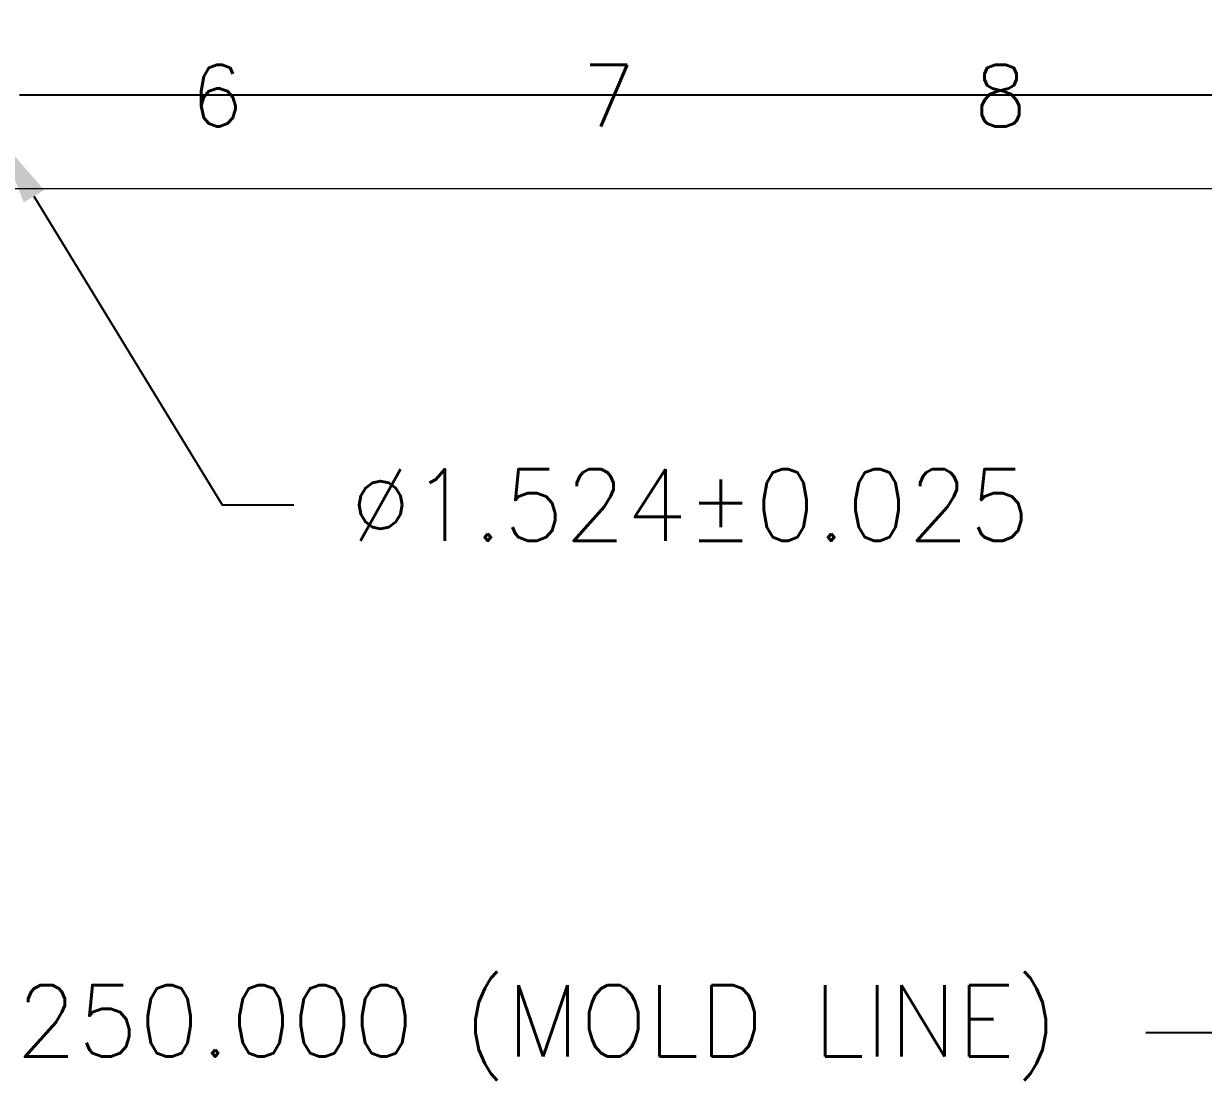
# Model space of a CAD drawing. Header units: inches. Extents: x 5 to 403, y 5 to 265.
# Drawn here: x 111.62 to 130.59, y 129.61 to 146.6 of the extents above; entities that cross this region are included whole.
import ezdxf

# ---------------------------------------------------------------- set-up
doc = ezdxf.new("R2010")
doc.units = ezdxf.units.IN
doc.header["$MEASUREMENT"] = 0
doc.layers.add('1（实线、SECTION图示等）', color=7, linetype='Continuous')
doc.layers.add('DIM(尺寸标注）', color=4, linetype='Continuous')
doc.styles.add('SIMPLEX', font='SIMPLEX')
doc.styles.get("Standard").update_dxf_attribs({"font": ''})
doc.styles.get('Standard').set_extended_font_data('SimSun')

msp = doc.modelspace()

# ---------------------------------------------------------------- linework, layer by layer
at = {"layer": '1（实线、SECTION图示等）', "color": 0, "lineweight": 0, "elevation": 0.1444}
msp.add_lwpolyline([(156.68733, 143.94804), (74.53732, 143.94804), (73.53732, 144.94804), (73.53732, 155.44804), (74.13732, 155.44804, 0.41421356), (74.53732, 155.84804), (74.53732, 175.04804, 0.41421356), (74.13732, 175.44804), (73.53732, 175.44804), (73.53732, 190.44804), (74.13732, 190.44804, 0.41421356), (74.53732, 190.84804), (74.53732, 210.04804, 0.41421356), (74.13732, 210.44804), (73.53732, 210.44804), (73.53732, 220.94804), (74.53732, 221.94804), (156.68733, 221.94804)], format="xyb", dxfattribs=at)
at = {"layer": 'DIM(尺寸标注）'}
for p, q in [((111.54932, 145.46004, 0.1444), (159.06184, 145.46004, 0.1444)), ((111.7828, 143.82763, 0.1444), (114.81089, 138.86211, 0.1444)), ((114.81089, 138.86211, 0.1444), (115.96089, 138.86211, 0.1444)), ((150.03732, 130.37498, 0.1444), (129.66034, 130.37498, 0.1444))]:
    msp.add_line(p, q, dxfattribs=at)
msp.add_solid([(111.94644, 143.92742, 0.1444), (111.61916, 143.72784, 0.1444), (111.18406, 144.80946, 0.1444)], dxfattribs=at)

# ---------------------------------------------------------------- texts
at = {"layer": 'DIM(尺寸标注）', "char_height": 0.9920638, "attachment_point": 5}
for s, insert in [('{\\Fsimplex|c134;6}', (114.72466, 145.44407, 0.1444)), ('{\\Fsimplex|c0;7}', (121.02466, 145.44407, 0.1444)), ('{\\Fsimplex|c0;8}', (127.32466, 145.44407, 0.1444))]:
    msp.add_mtext(s, dxfattribs=dict(at, insert=insert))
at = {"layer": 'DIM(尺寸标注）', "char_height": 1.15, "attachment_point": 5, "style": 'SIMPLEX'}
for s, insert in [('\\A1;∅1.524±0.025', (122.33398, 138.86211, 0.1444)), ('250.000 (MOLD LINE)', (119.87032, 130.37498, 0.1444))]:
    msp.add_mtext(s, dxfattribs=dict(at, insert=insert))

doc.saveas('drawing.dxf')
